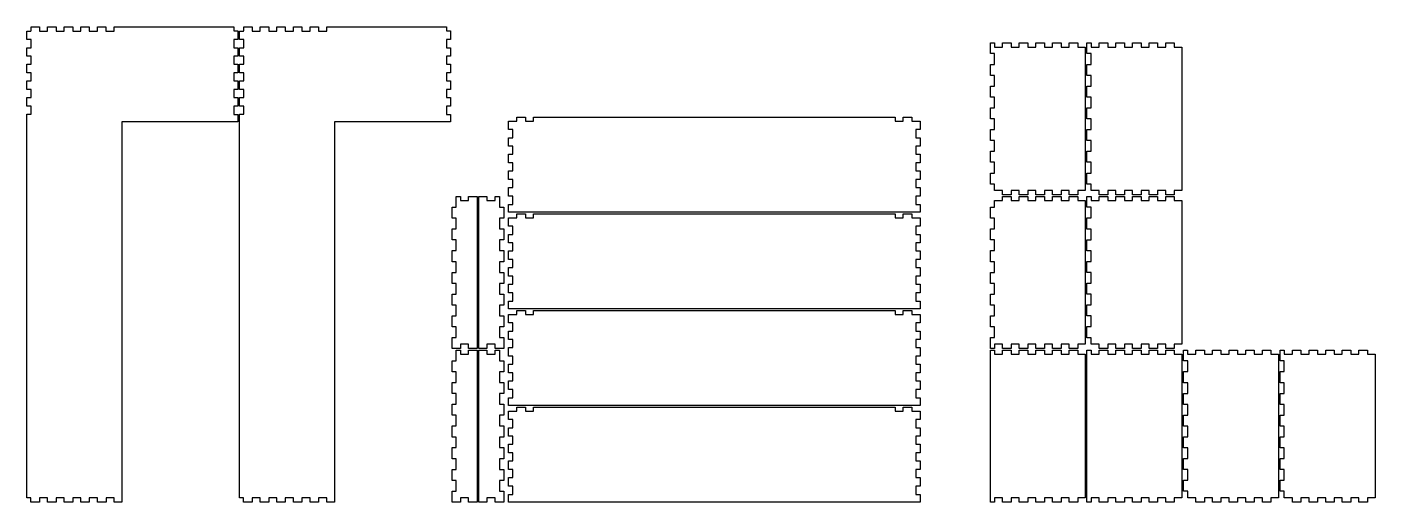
# Model space of a CAD drawing. Header units: millimetres. Extents: x 0 to 1623, y 0 to 572.
import ezdxf

# ---------------------------------------------------------------- set-up
doc = ezdxf.new("R2010")
doc.units = ezdxf.units.MM

msp = doc.modelspace()

# ---------------------------------------------------------------- linework, layer by layer
at = {"color": 0}
for points in [[(0, 466.6), (5, 466.6), (5, 476.4), (0, 476.4), (0, 486.6), (5, 486.6), (5, 496.4), (0, 496.4), (0, 506.6), (5, 506.6), (5, 516.4), (0, 516.4), (0, 526.6), (5, 526.6), (5, 536.4), (0, 536.4), (0, 546.6), (5, 546.6), (5, 556.4), (0, 556.4), (0, 566.5), (4.8, 566.5), (4.8, 566.7), (5, 566.7), (5, 571.5), (15.1, 571.5), (15.1, 566.5), (24.9, 566.5), (24.9, 571.5), (35.1, 571.5), (35.1, 566.5), (44.9, 566.5), (44.9, 571.5), (55.1, 571.5), (55.1, 566.5), (64.9, 566.5), (64.9, 571.5), (75.1, 571.5), (75.1, 566.5), (84.9, 566.5), (84.9, 571.5), (95.1, 571.5), (95.1, 566.5), (104.9, 566.5), (104.9, 571.5), (249, 571.5), (249, 566.7), (254, 566.7), (254, 556.4), (249, 556.4), (249, 546.6), (254, 546.6), (254, 536.4), (249, 536.4), (249, 526.6), (254, 526.6), (254, 516.4), (249, 516.4), (249, 506.6), (254, 506.6), (254, 496.4), (249, 496.4), (249, 486.6), (254, 486.6), (254, 476.3), (249, 476.3), (249, 466.4), (254, 466.4), (254, 457.2), (114.3, 457.2), (114.3, 0), (105.1, 0), (105.1, 5), (95.2, 5), (95.2, 0), (84.9, 0), (84.9, 5), (75.1, 5), (75.1, 0), (64.9, 0), (64.9, 5), (55.1, 5), (55.1, 0), (44.9, 0), (44.9, 5), (35.1, 5), (35.1, 0), (24.9, 0), (24.9, 5), (15.1, 5), (15.1, 0), (4.8, 0), (4.8, 5), (0, 5), (0, 466.6)], [(256, 466.6), (261, 466.6), (261, 476.4), (256, 476.4), (256, 486.6), (261, 486.6), (261, 496.4), (256, 496.4), (256, 506.6), (261, 506.6), (261, 516.4), (256, 516.4), (256, 526.6), (261, 526.6), (261, 536.4), (256, 536.4), (256, 546.6), (261, 546.6), (261, 556.4), (256, 556.4), (256, 566.5), (260.8, 566.5), (260.8, 566.7), (261, 566.7), (261, 571.5), (271.1, 571.5), (271.1, 566.5), (280.9, 566.5), (280.9, 571.5), (291.1, 571.5), (291.1, 566.5), (300.9, 566.5), (300.9, 571.5), (311.1, 571.5), (311.1, 566.5), (320.9, 566.5), (320.9, 571.5), (331.1, 571.5), (331.1, 566.5), (340.9, 566.5), (340.9, 571.5), (351.1, 571.5), (351.1, 566.5), (360.9, 566.5), (360.9, 571.5), (505, 571.5), (505, 566.7), (510, 566.7), (510, 556.4), (505, 556.4), (505, 546.6), (510, 546.6), (510, 536.4), (505, 536.4), (505, 526.6), (510, 526.6), (510, 516.4), (505, 516.4), (505, 506.6), (510, 506.6), (510, 496.4), (505, 496.4), (505, 486.6), (510, 486.6), (510, 476.3), (505, 476.3), (505, 466.4), (510, 466.4), (510, 457.2), (370.3, 457.2), (370.3, 0), (361.1, 0), (361.1, 5), (351.2, 5), (351.2, 0), (340.9, 0), (340.9, 5), (331.1, 5), (331.1, 0), (320.9, 0), (320.9, 5), (311.1, 5), (311.1, 0), (300.9, 0), (300.9, 5), (291.1, 5), (291.1, 0), (280.9, 0), (280.9, 5), (271.1, 5), (271.1, 0), (260.8, 0), (260.8, 5), (256, 5), (256, 466.6)], [(1265.2, 374.6), (1265.2, 369.6), (1254.9, 369.6), (1254.9, 374.6), (1245.1, 374.6), (1245.1, 369.6), (1234.9, 369.6), (1234.9, 374.6), (1225.1, 374.6), (1225.1, 369.6), (1214.9, 369.6), (1214.9, 374.6), (1205.1, 374.6), (1205.1, 369.6), (1194.9, 369.6), (1194.9, 374.6), (1185.1, 374.6), (1185.1, 369.6), (1174.8, 369.6), (1174.8, 374.6), (1165, 374.6), (1165, 382.5), (1160, 382.5), (1160, 395.8), (1165, 395.8), (1165, 408.7), (1160, 408.7), (1160, 421.9), (1165, 421.9), (1165, 434.8), (1160, 434.8), (1160, 448.1), (1165, 448.1), (1165, 460.9), (1160, 460.9), (1160, 474.2), (1165, 474.2), (1165, 487), (1160, 487), (1160, 500.3), (1165, 500.3), (1165, 513.1), (1160, 513.1), (1160, 526.5), (1165, 526.5), (1165, 539.4), (1160, 539.4), (1160, 552.4), (1164.9, 552.4), (1164.9, 547.4), (1174.8, 547.4), (1174.8, 552.4), (1185.1, 552.4), (1185.1, 547.4), (1194.9, 547.4), (1194.9, 552.4), (1205.1, 552.4), (1205.1, 547.4), (1214.9, 547.4), (1214.9, 552.4), (1225.1, 552.4), (1225.1, 547.4), (1234.9, 547.4), (1234.9, 552.4), (1245.1, 552.4), (1245.1, 547.4), (1254.9, 547.4), (1254.9, 552.4), (1265.2, 552.4), (1265.2, 547.4), (1274.3, 547.4), (1274.3, 374.6), (1265.2, 374.6)], [(1381.5, 374.6), (1381.5, 369.6), (1371.2, 369.6), (1371.2, 374.6), (1361.4, 374.6), (1361.4, 369.6), (1351.2, 369.6), (1351.2, 374.6), (1341.4, 374.6), (1341.4, 369.6), (1331.2, 369.6), (1331.2, 374.6), (1321.4, 374.6), (1321.4, 369.6), (1311.2, 369.6), (1311.2, 374.6), (1301.4, 374.6), (1301.4, 369.6), (1291.1, 369.6), (1291.1, 374.6), (1281.3, 374.6), (1281.3, 382.5), (1276.3, 382.5), (1276.3, 395.8), (1281.3, 395.8), (1281.3, 408.7), (1276.3, 408.7), (1276.3, 421.9), (1281.3, 421.9), (1281.3, 434.8), (1276.3, 434.8), (1276.3, 448.1), (1281.3, 448.1), (1281.3, 460.9), (1276.3, 460.9), (1276.3, 474.2), (1281.3, 474.2), (1281.3, 487), (1276.3, 487), (1276.3, 500.3), (1281.3, 500.3), (1281.3, 513.1), (1276.3, 513.1), (1276.3, 526.5), (1281.3, 526.5), (1281.3, 539.4), (1276.3, 539.4), (1276.3, 552.4), (1281.2, 552.4), (1281.2, 547.4), (1291.1, 547.4), (1291.1, 552.4), (1301.4, 552.4), (1301.4, 547.4), (1311.2, 547.4), (1311.2, 552.4), (1321.4, 552.4), (1321.4, 547.4), (1331.2, 547.4), (1331.2, 552.4), (1341.4, 552.4), (1341.4, 547.4), (1351.2, 547.4), (1351.2, 552.4), (1361.4, 552.4), (1361.4, 547.4), (1371.2, 547.4), (1371.2, 552.4), (1381.5, 552.4), (1381.5, 547.4), (1390.6, 547.4), (1390.6, 374.6), (1381.5, 374.6)], [(1075.3, 348.9), (580, 348.9), (580, 358.1), (585, 358.1), (585, 368), (580, 368), (580, 378.3), (585, 378.3), (585, 388.1), (580, 388.1), (580, 398.3), (585, 398.3), (585, 408.1), (580, 408.1), (580, 418.3), (585, 418.3), (585, 428.1), (580, 428.1), (580, 438.3), (585, 438.3), (585, 448.1), (580, 448.1), (580, 458.2), (589.8, 458.2), (589.8, 463.2), (600.1, 463.2), (600.1, 458.2), (609.9, 458.2), (609.9, 463.2), (1045.4, 463.2), (1045.4, 458.2), (1055.2, 458.2), (1055.2, 463.2), (1065.5, 463.2), (1065.5, 458.2), (1075.3, 458.2), (1075.3, 448.1), (1070.3, 448.1), (1070.3, 438.3), (1075.3, 438.3), (1075.3, 428.1), (1070.3, 428.1), (1070.3, 418.3), (1075.3, 418.3), (1075.3, 408.1), (1070.3, 408.1), (1070.3, 398.3), (1075.3, 398.3), (1075.3, 388.1), (1070.3, 388.1), (1070.3, 378.3), (1075.3, 378.3), (1075.3, 368), (1070.3, 368), (1070.3, 358.1), (1075.3, 358.1), (1075.3, 348.9)], [(542, 184.8), (531.8, 184.8), (531.8, 189.8), (521.9, 189.8), (521.9, 184.8), (512, 184.8), (512, 197.8), (517, 197.8), (517, 210.7), (512, 210.7), (512, 224.1), (517, 224.1), (517, 236.9), (512, 236.9), (512, 250.2), (517, 250.2), (517, 263), (512, 263), (512, 276.3), (517, 276.3), (517, 289.1), (512, 289.1), (512, 302.4), (517, 302.4), (517, 315.3), (512, 315.3), (512, 328.5), (517, 328.5), (517, 341.4), (512, 341.4), (512, 354.7), (517, 354.7), (517, 367.6), (521.9, 367.6), (521.9, 362.6), (531.8, 362.6), (531.8, 367.6), (542, 367.6), (542, 184.8)], [(574, 341.4), (569, 341.4), (569, 328.5), (574, 328.5), (574, 315.3), (569, 315.3), (569, 302.4), (574, 302.4), (574, 289.1), (569, 289.1), (569, 276.3), (574, 276.3), (574, 263), (569, 263), (569, 250.2), (574, 250.2), (574, 236.9), (569, 236.9), (569, 224.1), (574, 224.1), (574, 210.7), (569, 210.7), (569, 197.8), (574, 197.8), (574, 184.8), (563.8, 184.8), (563.8, 189.8), (553.9, 189.8), (553.9, 184.8), (544, 184.8), (544, 367.6), (553.9, 367.6), (553.9, 362.6), (563.8, 362.6), (563.8, 367.6), (569, 367.6), (569, 354.7), (574, 354.7), (574, 341.4)], [(1265.2, 189.8), (1265.2, 184.8), (1254.9, 184.8), (1254.9, 189.8), (1245.1, 189.8), (1245.1, 184.8), (1234.9, 184.8), (1234.9, 189.8), (1225.1, 189.8), (1225.1, 184.8), (1214.9, 184.8), (1214.9, 189.8), (1205.1, 189.8), (1205.1, 184.8), (1194.9, 184.8), (1194.9, 189.8), (1185.1, 189.8), (1185.1, 184.8), (1174.8, 184.8), (1174.8, 189.8), (1164.9, 189.8), (1164.9, 184.8), (1160, 184.8), (1160, 197.8), (1165, 197.8), (1165, 210.7), (1160, 210.7), (1160, 224.1), (1165, 224.1), (1165, 236.9), (1160, 236.9), (1160, 250.2), (1165, 250.2), (1165, 263), (1160, 263), (1160, 276.3), (1165, 276.3), (1165, 289.1), (1160, 289.1), (1160, 302.4), (1165, 302.4), (1165, 315.3), (1160, 315.3), (1160, 328.5), (1165, 328.5), (1165, 341.4), (1160, 341.4), (1160, 354.7), (1165, 354.7), (1165, 362.6), (1174.8, 362.6), (1174.8, 367.6), (1185.1, 367.6), (1185.1, 362.6), (1194.9, 362.6), (1194.9, 367.6), (1205.1, 367.6), (1205.1, 362.6), (1214.9, 362.6), (1214.9, 367.6), (1225.1, 367.6), (1225.1, 362.6), (1234.9, 362.6), (1234.9, 367.6), (1245.1, 367.6), (1245.1, 362.6), (1254.9, 362.6), (1254.9, 367.6), (1265.2, 367.6), (1265.2, 362.6), (1274.3, 362.6), (1274.3, 189.8), (1265.2, 189.8)], [(1381.5, 189.8), (1381.5, 184.8), (1371.2, 184.8), (1371.2, 189.8), (1361.4, 189.8), (1361.4, 184.8), (1351.2, 184.8), (1351.2, 189.8), (1341.4, 189.8), (1341.4, 184.8), (1331.2, 184.8), (1331.2, 189.8), (1321.4, 189.8), (1321.4, 184.8), (1311.2, 184.8), (1311.2, 189.8), (1301.4, 189.8), (1301.4, 184.8), (1291.1, 184.8), (1291.1, 189.8), (1281.3, 189.8), (1281.3, 197.7), (1276.3, 197.7), (1276.3, 211), (1281.3, 211), (1281.3, 223.9), (1276.3, 223.9), (1276.3, 237.1), (1281.3, 237.1), (1281.3, 250), (1276.3, 250), (1276.3, 263.3), (1281.3, 263.3), (1281.3, 276.1), (1276.3, 276.1), (1276.3, 289.4), (1281.3, 289.4), (1281.3, 302.2), (1276.3, 302.2), (1276.3, 315.5), (1281.3, 315.5), (1281.3, 328.3), (1276.3, 328.3), (1276.3, 341.7), (1281.3, 341.7), (1281.3, 354.6), (1276.3, 354.6), (1276.3, 367.6), (1281.2, 367.6), (1281.2, 362.6), (1291.1, 362.6), (1291.1, 367.6), (1301.4, 367.6), (1301.4, 362.6), (1311.2, 362.6), (1311.2, 367.6), (1321.4, 367.6), (1321.4, 362.6), (1331.2, 362.6), (1331.2, 367.6), (1341.4, 367.6), (1341.4, 362.6), (1351.2, 362.6), (1351.2, 367.6), (1361.4, 367.6), (1361.4, 362.6), (1371.2, 362.6), (1371.2, 367.6), (1381.5, 367.6), (1381.5, 362.6), (1390.6, 362.6), (1390.6, 189.8), (1381.5, 189.8)], [(1075.3, 232.6), (580, 232.6), (580, 241.8), (585, 241.8), (585, 251.7), (580, 251.7), (580, 262), (585, 262), (585, 271.8), (580, 271.8), (580, 282), (585, 282), (585, 291.8), (580, 291.8), (580, 302), (585, 302), (585, 311.8), (580, 311.8), (580, 322), (585, 322), (585, 331.8), (580, 331.8), (580, 341.9), (589.8, 341.9), (589.8, 346.9), (600.1, 346.9), (600.1, 341.9), (609.9, 341.9), (609.9, 346.9), (1045.4, 346.9), (1045.4, 341.9), (1055.2, 341.9), (1055.2, 346.9), (1065.5, 346.9), (1065.5, 341.9), (1075.3, 341.9), (1075.3, 331.8), (1070.3, 331.8), (1070.3, 322), (1075.3, 322), (1075.3, 311.8), (1070.3, 311.8), (1070.3, 302), (1075.3, 302), (1075.3, 291.8), (1070.3, 291.8), (1070.3, 282), (1075.3, 282), (1075.3, 271.8), (1070.3, 271.8), (1070.3, 262), (1075.3, 262), (1075.3, 251.7), (1070.3, 251.7), (1070.3, 241.8), (1075.3, 241.8), (1075.3, 232.6)], [(1075.3, 116.3), (580, 116.3), (580, 125.5), (585, 125.5), (585, 135.4), (580, 135.4), (580, 145.7), (585, 145.7), (585, 155.5), (580, 155.5), (580, 165.7), (585, 165.7), (585, 175.5), (580, 175.5), (580, 185.7), (585, 185.7), (585, 195.5), (580, 195.5), (580, 205.7), (585, 205.7), (585, 215.5), (580, 215.5), (580, 225.6), (589.8, 225.6), (589.8, 230.6), (600.1, 230.6), (600.1, 225.6), (609.9, 225.6), (609.9, 230.6), (1045.4, 230.6), (1045.4, 225.6), (1055.2, 225.6), (1055.2, 230.6), (1065.5, 230.6), (1065.5, 225.6), (1075.3, 225.6), (1075.3, 215.5), (1070.3, 215.5), (1070.3, 205.7), (1075.3, 205.7), (1075.3, 195.5), (1070.3, 195.5), (1070.3, 185.7), (1075.3, 185.7), (1075.3, 175.5), (1070.3, 175.5), (1070.3, 165.7), (1075.3, 165.7), (1075.3, 155.5), (1070.3, 155.5), (1070.3, 145.7), (1075.3, 145.7), (1075.3, 135.4), (1070.3, 135.4), (1070.3, 125.5), (1075.3, 125.5), (1075.3, 116.3)], [(542, 0), (531.8, 0), (531.8, 5), (521.9, 5), (521.9, 0), (512, 0), (512, 13), (517, 13), (517, 25.9), (512, 25.9), (512, 39.3), (517, 39.3), (517, 52.1), (512, 52.1), (512, 65.4), (517, 65.4), (517, 78.2), (512, 78.2), (512, 91.5), (517, 91.5), (517, 104.3), (512, 104.3), (512, 117.6), (517, 117.6), (517, 130.5), (512, 130.5), (512, 143.7), (517, 143.7), (517, 156.6), (512, 156.6), (512, 169.9), (517, 169.9), (517, 182.8), (521.9, 182.8), (521.9, 177.8), (531.8, 177.8), (531.8, 182.8), (542, 182.8), (542, 0)], [(574, 156.6), (569, 156.6), (569, 143.7), (574, 143.7), (574, 130.5), (569, 130.5), (569, 117.6), (574, 117.6), (574, 104.3), (569, 104.3), (569, 91.5), (574, 91.5), (574, 78.2), (569, 78.2), (569, 65.4), (574, 65.4), (574, 52.1), (569, 52.1), (569, 39.3), (574, 39.3), (574, 25.9), (569, 25.9), (569, 13), (574, 13), (574, 0), (563.8, 0), (563.8, 5), (553.9, 5), (553.9, 0), (544, 0), (544, 182.8), (553.9, 182.8), (553.9, 177.8), (563.8, 177.8), (563.8, 182.8), (569, 182.8), (569, 169.9), (574, 169.9), (574, 156.6)], [(1274.3, 5), (1265.2, 5), (1265.2, 0), (1254.9, 0), (1254.9, 5), (1245.1, 5), (1245.1, 0), (1234.9, 0), (1234.9, 5), (1225.1, 5), (1225.1, 0), (1214.9, 0), (1214.9, 5), (1205.1, 5), (1205.1, 0), (1194.9, 0), (1194.9, 5), (1185.1, 5), (1185.1, 0), (1174.8, 0), (1174.8, 5), (1164.9, 5), (1164.9, 0), (1160, 0), (1160, 182.8), (1164.9, 182.8), (1164.9, 177.8), (1174.8, 177.8), (1174.8, 182.8), (1185.1, 182.8), (1185.1, 177.8), (1194.9, 177.8), (1194.9, 182.8), (1205.1, 182.8), (1205.1, 177.8), (1214.9, 177.8), (1214.9, 182.8), (1225.1, 182.8), (1225.1, 177.8), (1234.9, 177.8), (1234.9, 182.8), (1245.1, 182.8), (1245.1, 177.8), (1254.9, 177.8), (1254.9, 182.8), (1265.2, 182.8), (1265.2, 177.8), (1274.3, 177.8), (1274.3, 5)], [(1390.6, 5), (1381.5, 5), (1381.5, 0), (1371.2, 0), (1371.2, 5), (1361.4, 5), (1361.4, 0), (1351.2, 0), (1351.2, 5), (1341.4, 5), (1341.4, 0), (1331.2, 0), (1331.2, 5), (1321.4, 5), (1321.4, 0), (1311.2, 0), (1311.2, 5), (1301.4, 5), (1301.4, 0), (1291.1, 0), (1291.1, 5), (1281.2, 5), (1281.2, 0), (1276.3, 0), (1276.3, 182.8), (1281.2, 182.8), (1281.2, 177.8), (1291.1, 177.8), (1291.1, 182.8), (1301.4, 182.8), (1301.4, 177.8), (1311.2, 177.8), (1311.2, 182.8), (1321.4, 182.8), (1321.4, 177.8), (1331.2, 177.8), (1331.2, 182.8), (1341.4, 182.8), (1341.4, 177.8), (1351.2, 177.8), (1351.2, 182.8), (1361.4, 182.8), (1361.4, 177.8), (1371.2, 177.8), (1371.2, 182.8), (1381.5, 182.8), (1381.5, 177.8), (1390.6, 177.8), (1390.6, 5)], [(1497.8, 5), (1497.8, 0), (1487.5, 0), (1487.5, 5), (1477.7, 5), (1477.7, 0), (1467.5, 0), (1467.5, 5), (1457.7, 5), (1457.7, 0), (1447.5, 0), (1447.5, 5), (1437.7, 5), (1437.7, 0), (1427.5, 0), (1427.5, 5), (1417.7, 5), (1417.7, 0), (1407.4, 0), (1407.4, 5), (1397.6, 5), (1397.6, 12.9), (1392.6, 12.9), (1392.6, 26.2), (1397.6, 26.2), (1397.6, 39.1), (1392.6, 39.1), (1392.6, 52.3), (1397.6, 52.3), (1397.6, 65.2), (1392.6, 65.2), (1392.6, 78.5), (1397.6, 78.5), (1397.6, 91.3), (1392.6, 91.3), (1392.6, 104.6), (1397.6, 104.6), (1397.6, 117.4), (1392.6, 117.4), (1392.6, 130.7), (1397.6, 130.7), (1397.6, 143.5), (1392.6, 143.5), (1392.6, 156.9), (1397.6, 156.9), (1397.6, 169.8), (1392.6, 169.8), (1392.6, 182.8), (1397.5, 182.8), (1397.5, 177.8), (1407.4, 177.8), (1407.4, 182.8), (1417.7, 182.8), (1417.7, 177.8), (1427.5, 177.8), (1427.5, 182.8), (1437.7, 182.8), (1437.7, 177.8), (1447.5, 177.8), (1447.5, 182.8), (1457.7, 182.8), (1457.7, 177.8), (1467.5, 177.8), (1467.5, 182.8), (1477.7, 182.8), (1477.7, 177.8), (1487.5, 177.8), (1487.5, 182.8), (1497.8, 182.8), (1497.8, 177.8), (1506.9, 177.8), (1506.9, 5), (1497.8, 5)], [(1614.1, 5), (1614.1, 0), (1603.8, 0), (1603.8, 5), (1594, 5), (1594, 0), (1583.8, 0), (1583.8, 5), (1574, 5), (1574, 0), (1563.8, 0), (1563.8, 5), (1554, 5), (1554, 0), (1543.8, 0), (1543.8, 5), (1534, 5), (1534, 0), (1523.7, 0), (1523.7, 5), (1513.9, 5), (1513.9, 12.9), (1508.9, 12.9), (1508.9, 26.2), (1513.9, 26.2), (1513.9, 39.1), (1508.9, 39.1), (1508.9, 52.3), (1513.9, 52.3), (1513.9, 65.2), (1508.9, 65.2), (1508.9, 78.5), (1513.9, 78.5), (1513.9, 91.3), (1508.9, 91.3), (1508.9, 104.6), (1513.9, 104.6), (1513.9, 117.4), (1508.9, 117.4), (1508.9, 130.7), (1513.9, 130.7), (1513.9, 143.5), (1508.9, 143.5), (1508.9, 156.9), (1513.9, 156.9), (1513.9, 169.8), (1508.9, 169.8), (1508.9, 182.8), (1513.8, 182.8), (1513.8, 177.8), (1523.7, 177.8), (1523.7, 182.8), (1534, 182.8), (1534, 177.8), (1543.8, 177.8), (1543.8, 182.8), (1554, 182.8), (1554, 177.8), (1563.8, 177.8), (1563.8, 182.8), (1574, 182.8), (1574, 177.8), (1583.8, 177.8), (1583.8, 182.8), (1594, 182.8), (1594, 177.8), (1603.8, 177.8), (1603.8, 182.8), (1614.1, 182.8), (1614.1, 177.8), (1623.2, 177.8), (1623.2, 5), (1614.1, 5)], [(1075.3, 0), (580, 0), (580, 9.2), (585, 9.2), (585, 19.1), (580, 19.1), (580, 29.4), (585, 29.4), (585, 39.2), (580, 39.2), (580, 49.4), (585, 49.4), (585, 59.2), (580, 59.2), (580, 69.4), (585, 69.4), (585, 79.2), (580, 79.2), (580, 89.4), (585, 89.4), (585, 99.2), (580, 99.2), (580, 109.3), (589.8, 109.3), (589.8, 114.3), (600.1, 114.3), (600.1, 109.3), (609.9, 109.3), (609.9, 114.3), (1045.4, 114.3), (1045.4, 109.3), (1055.2, 109.3), (1055.2, 114.3), (1065.5, 114.3), (1065.5, 109.3), (1075.3, 109.3), (1075.3, 99.2), (1070.3, 99.2), (1070.3, 89.4), (1075.3, 89.4), (1075.3, 79.2), (1070.3, 79.2), (1070.3, 69.4), (1075.3, 69.4), (1075.3, 59.2), (1070.3, 59.2), (1070.3, 49.4), (1075.3, 49.4), (1075.3, 39.2), (1070.3, 39.2), (1070.3, 29.4), (1075.3, 29.4), (1075.3, 19.1), (1070.3, 19.1), (1070.3, 9.2), (1075.3, 9.2), (1075.3, 0)]]:
    msp.add_lwpolyline(points, dxfattribs=at)

doc.saveas('drawing.dxf')
